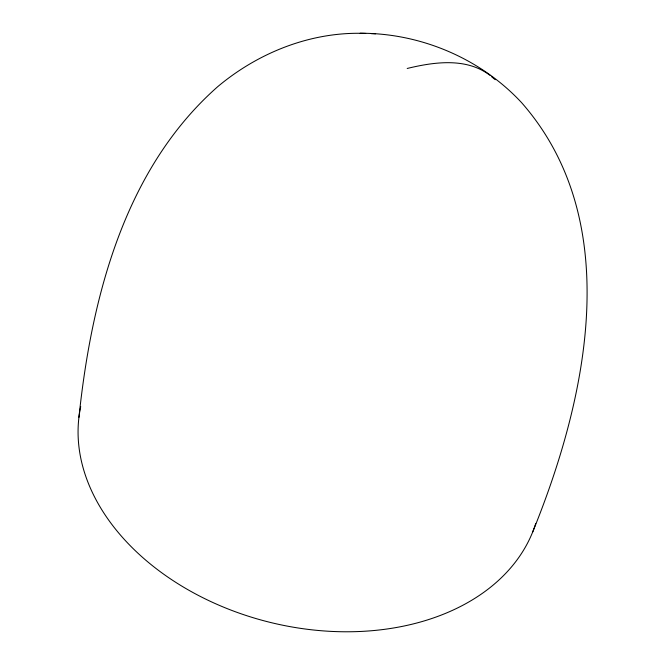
<?xml version="1.0" encoding="UTF-8"?>
<svg xmlns="http://www.w3.org/2000/svg" width="665" height="665" viewBox="0 0 665 665"><rect width="100%" height="100%" fill="white"/><g stroke="black" fill="none" stroke-linecap="round" stroke-linejoin="round"><path stroke-width="1" d="M78.936 417.321C91.479 297.995 124.272 169.018 217.771 86.625C258.735 52.261 311.852 31.255 365.7 33.433M532.599 532.2C586.68 399.407 626.222 221.994 521.643 102.701C480.537 58.42 420.463 33.001 360.147 33.25M407.188 68.47C434.062 61.953 466.398 57.331 489.922 75.303M371.186 33.649L375.617 33.79M491.435 76.558L495.217 79.7M535.732 523.505A235.044 167.721 14 0 1 266.848 621.551A235.044 167.721 14 0 1 80.714 406.573"/></g></svg>
